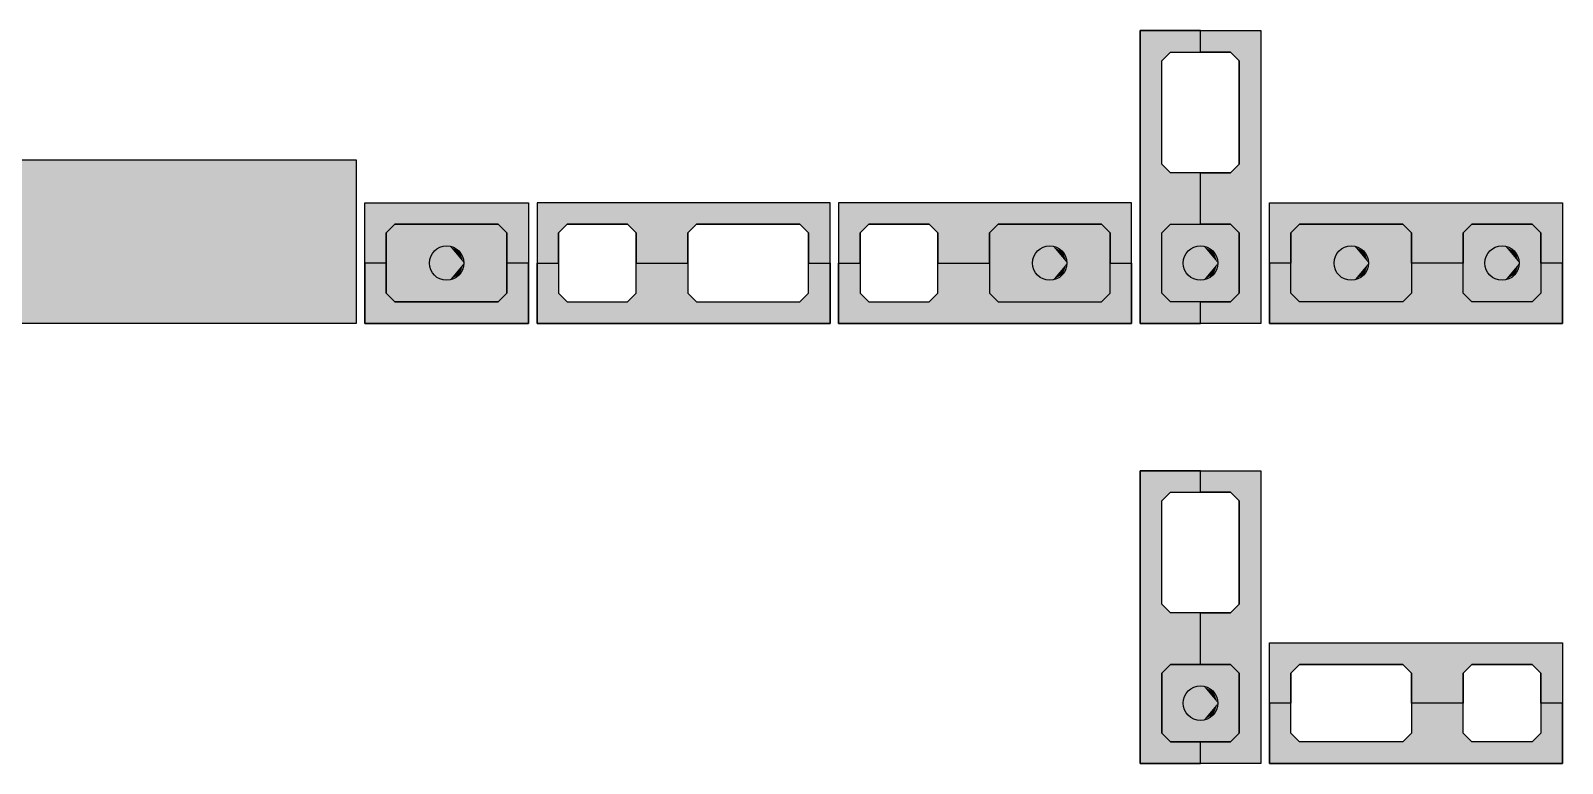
# Model space of a CAD drawing. Extents: x -1.9 to 86, y -1.5 to 61.
# Drawn here: x 16.211 to 19.767, y 41.432 to 43.135 of the extents above; entities that cross this region are included whole.
import ezdxf

# ---------------------------------------------------------------- set-up
doc = ezdxf.new("R2010")
doc.units = 0
doc.header["$MEASUREMENT"] = 0
for name, color, linetype in [('PENA_01', 1, 'CONTINUOUS'), ('PENA_02', 2, 'CONTINUOUS'), ('PENA_03', 3, 'CONTINUOUS'), ('PENA_11', 252, 'CONTINUOUS'), ('PENA_21', 100, 'CONTINUOUS'), ('PENA_23', 50, 'CONTINUOUS')]:
    doc.layers.add(name, color=color, linetype=linetype)

msp = doc.modelspace()

# ---------------------------------------------------------------- linework, layer by layer
at = {"layer": 'PENA_01', "linetype": 'Continuous'}
for points in [[(18.8367, 42.8245), (18.8367, 43.0645), (18.8567, 43.0845), (18.9967, 43.0845), (19.0167, 43.0645), (19.0167, 42.8245), (18.9967, 42.8045), (18.8567, 42.8045), (18.8367, 42.8245)], [(17.2967, 42.5045), (17.0567, 42.5045), (17.0367, 42.5245), (17.0367, 42.6645), (17.0567, 42.6845), (17.2967, 42.6845), (17.3167, 42.6645), (17.3167, 42.5245), (17.2967, 42.5045)], [(17.4567, 42.5045), (17.5967, 42.5045), (17.6167, 42.5245), (17.6167, 42.6645), (17.5967, 42.6845), (17.4567, 42.6845), (17.4367, 42.6645), (17.4367, 42.5245), (17.4567, 42.5045)], [(17.7567, 42.5045), (17.9967, 42.5045), (18.0167, 42.5245), (18.0167, 42.6645), (17.9967, 42.6845), (17.7567, 42.6845), (17.7367, 42.6645), (17.7367, 42.5245), (17.7567, 42.5045)], [(18.1567, 42.5045), (18.2967, 42.5045), (18.3167, 42.5245), (18.3167, 42.6645), (18.2967, 42.6845), (18.1567, 42.6845), (18.1367, 42.6645), (18.1367, 42.5245), (18.1567, 42.5045)], [(18.4567, 42.5045), (18.6967, 42.5045), (18.7167, 42.5245), (18.7167, 42.6645), (18.6967, 42.6845), (18.4567, 42.6845), (18.4367, 42.6645), (18.4367, 42.5245), (18.4567, 42.5045)], [(18.8367, 42.5245), (18.8367, 42.6645), (18.8567, 42.6845), (18.9967, 42.6845), (19.0167, 42.6645), (19.0167, 42.5245), (18.9967, 42.5045), (18.8567, 42.5045), (18.8367, 42.5245)], [(19.3967, 42.5045), (19.1567, 42.5045), (19.1367, 42.5245), (19.1367, 42.6645), (19.1567, 42.6845), (19.3967, 42.6845), (19.4167, 42.6645), (19.4167, 42.5245), (19.3967, 42.5045)], [(19.6967, 42.5045), (19.5567, 42.5045), (19.5367, 42.5245), (19.5367, 42.6645), (19.5567, 42.6845), (19.6967, 42.6845), (19.7167, 42.6645), (19.7167, 42.5245), (19.6967, 42.5045)], [(18.8367, 41.8022), (18.8367, 42.0422), (18.8567, 42.0622), (18.9967, 42.0622), (19.0167, 42.0422), (19.0167, 41.8022), (18.9967, 41.7822), (18.8567, 41.7822), (18.8367, 41.8022)], [(18.8367, 41.5022), (18.8367, 41.6422), (18.8567, 41.6622), (18.9967, 41.6622), (19.0167, 41.6422), (19.0167, 41.5022), (18.9967, 41.4822), (18.8567, 41.4822), (18.8367, 41.5022)], [(19.3967, 41.4822), (19.1567, 41.4822), (19.1367, 41.5022), (19.1367, 41.6422), (19.1567, 41.6622), (19.3967, 41.6622), (19.4167, 41.6422), (19.4167, 41.5022), (19.3967, 41.4822)], [(19.6967, 41.4822), (19.5567, 41.4822), (19.5367, 41.5022), (19.5367, 41.6422), (19.5567, 41.6622), (19.6967, 41.6622), (19.7167, 41.6422), (19.7167, 41.5022), (19.6967, 41.4822)]]:
    msp.add_lwpolyline(points, dxfattribs=at)
at = {"layer": 'PENA_02', "linetype": 'Continuous'}
for points in [[(18.7867, 42.4545), (18.7867, 43.1345), (19.0667, 43.1345), (19.0667, 42.4545), (18.7867, 42.4545)], [(16.9667, 42.8345), (16.9667, 42.4545), (15.9667, 42.4545), (15.9667, 42.8345), (16.9667, 42.8345)], [(17.3667, 42.4545), (16.9867, 42.4545), (16.9867, 42.7345), (17.3667, 42.7345), (17.3667, 42.4545)], [(17.3867, 42.4545), (18.0667, 42.4545), (18.0667, 42.7345), (17.3867, 42.7345), (17.3867, 42.4545)], [(18.0867, 42.4545), (18.7667, 42.4545), (18.7667, 42.7345), (18.0867, 42.7345), (18.0867, 42.4545)], [(19.7667, 42.4545), (19.0867, 42.4545), (19.0867, 42.7345), (19.7667, 42.7345), (19.7667, 42.4545)], [(18.7867, 41.4322), (18.7867, 42.1122), (19.0667, 42.1122), (19.0667, 41.4322), (18.7867, 41.4322)], [(19.7667, 41.4322), (19.0867, 41.4322), (19.0867, 41.7122), (19.7667, 41.7122), (19.7667, 41.4322)]]:
    msp.add_lwpolyline(points, dxfattribs=at)
at = {"layer": 'PENA_03', "linetype": 'Continuous'}
for points in [[(17.0367, 42.5245), (17.0567, 42.5045), (17.2967, 42.5045), (17.3167, 42.5245), (17.3167, 42.6645), (17.2967, 42.6845), (17.0567, 42.6845), (17.0367, 42.6645), (17.0367, 42.5245)], [(18.4367, 42.5245), (18.4567, 42.5045), (18.6967, 42.5045), (18.7167, 42.5245), (18.7167, 42.6645), (18.6967, 42.6845), (18.4567, 42.6845), (18.4367, 42.6645), (18.4367, 42.5245)], [(19.0167, 42.5245), (18.9967, 42.5045), (18.8567, 42.5045), (18.8367, 42.5245), (18.8367, 42.6645), (18.8567, 42.6845), (18.9967, 42.6845), (19.0167, 42.6645), (19.0167, 42.5245)], [(19.4167, 42.5245), (19.3967, 42.5045), (19.1567, 42.5045), (19.1367, 42.5245), (19.1367, 42.6645), (19.1567, 42.6845), (19.3967, 42.6845), (19.4167, 42.6645), (19.4167, 42.5245)], [(19.7167, 42.5245), (19.6967, 42.5045), (19.5567, 42.5045), (19.5367, 42.5245), (19.5367, 42.6645), (19.5567, 42.6845), (19.6967, 42.6845), (19.7167, 42.6645), (19.7167, 42.5245)], [(18.8567, 41.6622), (18.8367, 41.6422), (18.8367, 41.5022), (18.8567, 41.4822), (18.9967, 41.4822), (19.0167, 41.5022), (19.0167, 41.6422), (18.9967, 41.6622), (18.8567, 41.6622)]]:
    msp.add_lwpolyline(points, dxfattribs=at)
for centre in [(17.1767, 42.5945), (18.5767, 42.5945), (18.9267, 42.5945), (19.2767, 42.5945), (19.6267, 42.5945), (18.9267, 41.5722)]:
    msp.add_circle(centre, 0.04, dxfattribs=at)
for points in [[(17.2167, 42.5945), (17.1837, 42.6339), (17.1567, 42.6292)], [(17.2167, 42.5945), (17.2074, 42.6202), (17.1837, 42.6339)], [(18.6167, 42.5945), (18.5837, 42.6339), (18.5567, 42.6292)], [(18.6167, 42.5945), (18.6074, 42.6202), (18.5837, 42.6339)], [(18.9667, 42.5945), (18.9337, 42.6339), (18.9067, 42.6292)], [(18.9667, 42.5945), (18.9574, 42.6202), (18.9337, 42.6339)], [(19.3167, 42.5945), (19.2837, 42.6339), (19.2567, 42.6292)], [(19.3167, 42.5945), (19.3074, 42.6202), (19.2837, 42.6339)], [(19.6667, 42.5945), (19.6337, 42.6339), (19.6067, 42.6292)], [(19.6667, 42.5945), (19.6574, 42.6202), (19.6337, 42.6339)], [(17.2167, 42.5945), (17.1567, 42.6292), (17.1392, 42.6082)], [(17.2167, 42.5945), (17.1392, 42.6082), (17.1392, 42.5808)], [(18.6167, 42.5945), (18.5567, 42.6292), (18.5392, 42.6082)], [(18.6167, 42.5945), (18.5392, 42.6082), (18.5392, 42.5808)], [(18.9667, 42.5945), (18.9067, 42.6292), (18.8892, 42.6082)], [(18.9667, 42.5945), (18.8892, 42.6082), (18.8892, 42.5808)], [(19.3167, 42.5945), (19.2567, 42.6292), (19.2392, 42.6082)], [(19.3167, 42.5945), (19.2392, 42.6082), (19.2392, 42.5808)], [(19.6667, 42.5945), (19.6067, 42.6292), (19.5892, 42.6082)], [(19.6667, 42.5945), (19.5892, 42.6082), (19.5892, 42.5808)], [(17.2167, 42.5945), (17.1392, 42.5808), (17.1567, 42.5599)], [(17.2167, 42.5945), (17.1567, 42.5599), (17.1837, 42.5551)], [(17.2167, 42.5945), (17.1837, 42.5551), (17.2074, 42.5688)], [(17.2167, 42.5945), (17.2074, 42.5688), (17.2167, 42.5945)], [(18.6167, 42.5945), (18.5392, 42.5808), (18.5567, 42.5599)], [(18.6167, 42.5945), (18.5567, 42.5599), (18.5837, 42.5551)], [(18.6167, 42.5945), (18.5837, 42.5551), (18.6074, 42.5688)], [(18.6167, 42.5945), (18.6074, 42.5688), (18.6167, 42.5945)], [(18.9667, 42.5945), (18.8892, 42.5808), (18.9067, 42.5599)], [(18.9667, 42.5945), (18.9067, 42.5599), (18.9337, 42.5551)], [(18.9667, 42.5945), (18.9337, 42.5551), (18.9574, 42.5688)], [(18.9667, 42.5945), (18.9574, 42.5688), (18.9667, 42.5945)], [(19.3167, 42.5945), (19.2392, 42.5808), (19.2567, 42.5599)], [(19.3167, 42.5945), (19.2567, 42.5599), (19.2837, 42.5551)], [(19.3167, 42.5945), (19.2837, 42.5551), (19.3074, 42.5688)], [(19.3167, 42.5945), (19.3074, 42.5688), (19.3167, 42.5945)], [(19.6667, 42.5945), (19.5892, 42.5808), (19.6067, 42.5599)], [(19.6667, 42.5945), (19.6067, 42.5599), (19.6337, 42.5551)], [(19.6667, 42.5945), (19.6337, 42.5551), (19.6574, 42.5688)], [(19.6667, 42.5945), (19.6574, 42.5688), (19.6667, 42.5945)], [(18.9667, 41.5722), (18.9067, 41.6069), (18.8892, 41.5859)], [(18.9667, 41.5722), (18.9337, 41.6116), (18.9067, 41.6069)], [(18.9667, 41.5722), (18.9574, 41.598), (18.9337, 41.6116)], [(18.9667, 41.5722), (18.8892, 41.5859), (18.8892, 41.5586)], [(18.9667, 41.5722), (18.8892, 41.5586), (18.9067, 41.5376)], [(18.9667, 41.5722), (18.9067, 41.5376), (18.9337, 41.5328)], [(18.9667, 41.5722), (18.9337, 41.5328), (18.9574, 41.5465)], [(18.9667, 41.5722), (18.9574, 41.5465), (18.9667, 41.5722)]]:
    msp.add_solid(points, dxfattribs=at)
at = {"layer": 'PENA_11', "linetype": 'Continuous'}
for points in [[(16.9667, 42.8345), (16.9667, 42.4545), (15.9667, 42.4545)], [(16.9667, 42.8345), (15.9667, 42.4545), (15.9667, 42.8345)], [(16.9667, 42.8345), (15.9667, 42.8345), (16.9667, 42.8345)], [(17.0367, 42.5245), (17.3167, 42.6645), (17.2967, 42.6845)], [(17.0367, 42.5245), (17.2967, 42.6845), (17.0567, 42.6845)], [(17.0367, 42.5245), (17.0567, 42.6845), (17.0367, 42.6645)], [(18.4367, 42.5245), (18.7167, 42.6645), (18.6967, 42.6845)], [(18.4367, 42.5245), (18.6967, 42.6845), (18.4567, 42.6845)], [(18.4367, 42.5245), (18.4567, 42.6845), (18.4367, 42.6645)], [(19.0167, 42.5245), (18.8367, 42.6645), (18.8567, 42.6845)], [(19.0167, 42.5245), (18.8567, 42.6845), (18.9967, 42.6845)], [(19.0167, 42.5245), (18.9967, 42.6845), (19.0167, 42.6645)], [(19.4167, 42.5245), (19.1367, 42.6645), (19.1567, 42.6845)], [(19.4167, 42.5245), (19.1567, 42.6845), (19.3967, 42.6845)], [(19.4167, 42.5245), (19.3967, 42.6845), (19.4167, 42.6645)], [(19.7167, 42.5245), (19.5367, 42.6645), (19.5567, 42.6845)], [(19.7167, 42.5245), (19.5567, 42.6845), (19.6967, 42.6845)], [(19.7167, 42.5245), (19.6967, 42.6845), (19.7167, 42.6645)], [(17.0367, 42.5245), (17.3167, 42.5245), (17.3167, 42.6645)], [(17.0367, 42.5245), (17.0367, 42.6645), (17.0367, 42.5245)], [(18.4367, 42.5245), (18.7167, 42.5245), (18.7167, 42.6645)], [(18.4367, 42.5245), (18.4367, 42.6645), (18.4367, 42.5245)], [(19.0167, 42.5245), (18.8367, 42.5245), (18.8367, 42.6645)], [(19.0167, 42.5245), (19.0167, 42.6645), (19.0167, 42.5245)], [(19.4167, 42.5245), (19.1367, 42.5245), (19.1367, 42.6645)], [(19.4167, 42.5245), (19.4167, 42.6645), (19.4167, 42.5245)], [(19.7167, 42.5245), (19.5367, 42.5245), (19.5367, 42.6645)], [(19.7167, 42.5245), (19.7167, 42.6645), (19.7167, 42.5245)], [(17.0367, 42.5245), (17.0567, 42.5045), (17.2967, 42.5045)], [(17.0367, 42.5245), (17.2967, 42.5045), (17.3167, 42.5245)], [(18.4367, 42.5245), (18.4567, 42.5045), (18.6967, 42.5045)], [(18.4367, 42.5245), (18.6967, 42.5045), (18.7167, 42.5245)], [(19.0167, 42.5245), (18.8567, 42.5045), (18.8367, 42.5245)], [(19.0167, 42.5245), (18.9967, 42.5045), (18.8567, 42.5045)], [(19.4167, 42.5245), (19.1567, 42.5045), (19.1367, 42.5245)], [(19.4167, 42.5245), (19.3967, 42.5045), (19.1567, 42.5045)], [(19.7167, 42.5245), (19.5567, 42.5045), (19.5367, 42.5245)], [(19.7167, 42.5245), (19.6967, 42.5045), (19.5567, 42.5045)], [(18.8567, 41.6622), (18.8367, 41.6422), (18.8367, 41.5022)], [(18.8567, 41.6622), (18.8367, 41.5022), (18.8567, 41.4822)], [(18.8567, 41.6622), (18.8567, 41.4822), (18.9967, 41.4822)], [(18.8567, 41.6622), (18.9967, 41.4822), (19.0167, 41.5022)], [(18.8567, 41.6622), (19.0167, 41.5022), (19.0167, 41.6422)], [(18.8567, 41.6622), (19.0167, 41.6422), (18.9967, 41.6622)], [(18.8567, 41.6622), (18.9967, 41.6622), (18.8567, 41.6622)]]:
    msp.add_solid(points, dxfattribs=at)
at = {"layer": 'PENA_21', "linetype": 'Continuous'}
for points in [[(18.9267, 42.4545), (18.9267, 42.5045), (18.8567, 42.5045), (18.8367, 42.5245), (18.8367, 42.6645), (18.8567, 42.6845), (18.9267, 42.6845), (18.9267, 42.8045), (18.8567, 42.8045), (18.8367, 42.8245), (18.8367, 43.0645), (18.8567, 43.0845), (18.9267, 43.0845), (18.9267, 43.1345), (18.7867, 43.1345), (18.7867, 42.4545), (18.9267, 42.4545)], [(18.9267, 42.4545), (18.9267, 42.5045), (18.9967, 42.5045), (19.0167, 42.5245), (19.0167, 42.6645), (18.9967, 42.6845), (18.9267, 42.6845), (18.9267, 42.8045), (18.9967, 42.8045), (19.0167, 42.8245), (19.0167, 43.0645), (18.9967, 43.0845), (18.9267, 43.0845), (18.9267, 43.1345), (19.0667, 43.1345), (19.0667, 42.4545), (18.9267, 42.4545)], [(17.3867, 42.5945), (17.4367, 42.5945), (17.4367, 42.6645), (17.4567, 42.6845), (17.5967, 42.6845), (17.6167, 42.6645), (17.6167, 42.5945), (17.7367, 42.5945), (17.7367, 42.6645), (17.7567, 42.6845), (17.9967, 42.6845), (18.0167, 42.6645), (18.0167, 42.5945), (18.0667, 42.5945), (18.0667, 42.7345), (17.3867, 42.7345), (17.3867, 42.5945)], [(18.0867, 42.5945), (18.1367, 42.5945), (18.1367, 42.6645), (18.1567, 42.6845), (18.2967, 42.6845), (18.3167, 42.6645), (18.3167, 42.5945), (18.4367, 42.5945), (18.4367, 42.6645), (18.4567, 42.6845), (18.6967, 42.6845), (18.7167, 42.6645), (18.7167, 42.5945), (18.7667, 42.5945), (18.7667, 42.7345), (18.0867, 42.7345), (18.0867, 42.5945)], [(19.7667, 42.5945), (19.7167, 42.5945), (19.7167, 42.6645), (19.6967, 42.6845), (19.5567, 42.6845), (19.5367, 42.6645), (19.5367, 42.5945), (19.4167, 42.5945), (19.4167, 42.6645), (19.3967, 42.6845), (19.1567, 42.6845), (19.1367, 42.6645), (19.1367, 42.5945), (19.0867, 42.5945), (19.0867, 42.7345), (19.7667, 42.7345), (19.7667, 42.5945)], [(17.3867, 42.5945), (17.4367, 42.5945), (17.4367, 42.5245), (17.4567, 42.5045), (17.5967, 42.5045), (17.6167, 42.5245), (17.6167, 42.5945), (17.7367, 42.5945), (17.7367, 42.5245), (17.7567, 42.5045), (17.9967, 42.5045), (18.0167, 42.5245), (18.0167, 42.5945), (18.0667, 42.5945), (18.0667, 42.4545), (17.3867, 42.4545), (17.3867, 42.5945)], [(18.0867, 42.5945), (18.1367, 42.5945), (18.1367, 42.5245), (18.1567, 42.5045), (18.2967, 42.5045), (18.3167, 42.5245), (18.3167, 42.5945), (18.4367, 42.5945), (18.4367, 42.5245), (18.4567, 42.5045), (18.6967, 42.5045), (18.7167, 42.5245), (18.7167, 42.5945), (18.7667, 42.5945), (18.7667, 42.4545), (18.0867, 42.4545), (18.0867, 42.5945)], [(19.7667, 42.5945), (19.7167, 42.5945), (19.7167, 42.5245), (19.6967, 42.5045), (19.5567, 42.5045), (19.5367, 42.5245), (19.5367, 42.5945), (19.4167, 42.5945), (19.4167, 42.5245), (19.3967, 42.5045), (19.1567, 42.5045), (19.1367, 42.5245), (19.1367, 42.5945), (19.0867, 42.5945), (19.0867, 42.4545), (19.7667, 42.4545), (19.7667, 42.5945)], [(18.9267, 41.4322), (18.9267, 41.4822), (18.8567, 41.4822), (18.8367, 41.5022), (18.8367, 41.6422), (18.8567, 41.6622), (18.9267, 41.6622), (18.9267, 41.7822), (18.8567, 41.7822), (18.8367, 41.8022), (18.8367, 42.0422), (18.8567, 42.0622), (18.9267, 42.0622), (18.9267, 42.1122), (18.7867, 42.1122), (18.7867, 41.4322), (18.9267, 41.4322)], [(18.9267, 41.4322), (18.9267, 41.4822), (18.9967, 41.4822), (19.0167, 41.5022), (19.0167, 41.6422), (18.9967, 41.6622), (18.9267, 41.6622), (18.9267, 41.7822), (18.9967, 41.7822), (19.0167, 41.8022), (19.0167, 42.0422), (18.9967, 42.0622), (18.9267, 42.0622), (18.9267, 42.1122), (19.0667, 42.1122), (19.0667, 41.4322), (18.9267, 41.4322)], [(19.7667, 41.5722), (19.7167, 41.5722), (19.7167, 41.6422), (19.6967, 41.6622), (19.5567, 41.6622), (19.5367, 41.6422), (19.5367, 41.5722), (19.4167, 41.5722), (19.4167, 41.6422), (19.3967, 41.6622), (19.1567, 41.6622), (19.1367, 41.6422), (19.1367, 41.5722), (19.0867, 41.5722), (19.0867, 41.7122), (19.7667, 41.7122), (19.7667, 41.5722)], [(19.7667, 41.5722), (19.7167, 41.5722), (19.7167, 41.5022), (19.6967, 41.4822), (19.5567, 41.4822), (19.5367, 41.5022), (19.5367, 41.5722), (19.4167, 41.5722), (19.4167, 41.5022), (19.3967, 41.4822), (19.1567, 41.4822), (19.1367, 41.5022), (19.1367, 41.5722), (19.0867, 41.5722), (19.0867, 41.4322), (19.7667, 41.4322), (19.7667, 41.5722)]]:
    msp.add_lwpolyline(points, dxfattribs=at)
for points in [[(18.9267, 43.1345), (18.7867, 43.1345), (18.8567, 43.0845)], [(18.8567, 43.0845), (18.7867, 43.1345), (18.8367, 43.0645)], [(18.7867, 43.1345), (18.8367, 42.5245), (18.8367, 43.0645)], [(18.7867, 42.4545), (18.8367, 42.5245), (18.7867, 43.1345)], [(18.9267, 43.0845), (18.9267, 43.1345), (18.8567, 43.0845)], [(18.9967, 43.0845), (18.9267, 43.0845), (19.0667, 43.1345)], [(18.9267, 43.0845), (18.9267, 43.1345), (19.0667, 43.1345)], [(19.0167, 43.0645), (18.9967, 43.0845), (19.0667, 43.1345)], [(19.0167, 42.8245), (19.0667, 43.1345), (19.0167, 42.6645)], [(19.0167, 42.6645), (19.0667, 43.1345), (19.0167, 42.5245)], [(19.0667, 43.1345), (19.0667, 42.4545), (19.0167, 42.5245)], [(19.0167, 42.8245), (19.0167, 43.0645), (19.0667, 43.1345)], [(18.8367, 43.0645), (18.8367, 42.5245), (18.8367, 42.6645)], [(18.8367, 43.0645), (18.8367, 42.8245), (18.8367, 42.6645)], [(18.8567, 42.6845), (18.8367, 42.8245), (18.8367, 42.6645)], [(18.8567, 42.6845), (18.8567, 42.8045), (18.8367, 42.8245)], [(18.9967, 42.8045), (19.0167, 42.8245), (18.9967, 42.6845)], [(18.9967, 42.6845), (19.0167, 42.8245), (19.0167, 42.6645)], [(18.9267, 42.6845), (18.8567, 42.8045), (18.8567, 42.6845)], [(18.9267, 42.6845), (18.9267, 42.8045), (18.8567, 42.8045)], [(18.9267, 42.6845), (18.9967, 42.8045), (18.9967, 42.6845)], [(18.9267, 42.6845), (18.9267, 42.8045), (18.9967, 42.8045)], [(18.0667, 42.7345), (17.3867, 42.7345), (17.4567, 42.6845)], [(17.3867, 42.7345), (17.3867, 42.5945), (17.4367, 42.5945)], [(17.3867, 42.7345), (17.4367, 42.5945), (17.4367, 42.6645)], [(17.3867, 42.7345), (17.4367, 42.6645), (17.4567, 42.6845)], [(18.0667, 42.7345), (17.4567, 42.6845), (17.5967, 42.6845)], [(18.0667, 42.7345), (17.5967, 42.6845), (17.6167, 42.6645)], [(18.0667, 42.7345), (17.6167, 42.6645), (17.7567, 42.6845)], [(18.0667, 42.7345), (17.7567, 42.6845), (17.9967, 42.6845)], [(18.0667, 42.7345), (17.9967, 42.6845), (18.0167, 42.6645)], [(18.0667, 42.7345), (18.0167, 42.6645), (18.0667, 42.5945)], [(18.7667, 42.7345), (18.0867, 42.7345), (18.1567, 42.6845)], [(18.0867, 42.7345), (18.0867, 42.5945), (18.1367, 42.5945)], [(18.0867, 42.7345), (18.1367, 42.5945), (18.1367, 42.6645)], [(18.0867, 42.7345), (18.1367, 42.6645), (18.1567, 42.6845)], [(18.7667, 42.7345), (18.1567, 42.6845), (18.2967, 42.6845)], [(18.7667, 42.7345), (18.2967, 42.6845), (18.3167, 42.6645)], [(18.7667, 42.7345), (18.3167, 42.6645), (18.4567, 42.6845)], [(18.7667, 42.7345), (18.4567, 42.6845), (18.6967, 42.6845)], [(18.7667, 42.7345), (18.6967, 42.6845), (18.7167, 42.6645)], [(18.7667, 42.7345), (18.7167, 42.6645), (18.7667, 42.5945)], [(19.7667, 42.7345), (19.1567, 42.6845), (19.0867, 42.7345)], [(19.1567, 42.6845), (19.1367, 42.6645), (19.0867, 42.7345)], [(19.0867, 42.7345), (19.1367, 42.6645), (19.0867, 42.5945)], [(19.3967, 42.6845), (19.1567, 42.6845), (19.7667, 42.7345)], [(19.4167, 42.6645), (19.3967, 42.6845), (19.7667, 42.7345)], [(19.7667, 42.7345), (19.5567, 42.6845), (19.4167, 42.6645)], [(19.7667, 42.7345), (19.6967, 42.6845), (19.5567, 42.6845)], [(19.7667, 42.7345), (19.7167, 42.6645), (19.6967, 42.6845)], [(19.7667, 42.7345), (19.7667, 42.5945), (19.7167, 42.5945)], [(19.7667, 42.7345), (19.7167, 42.5945), (19.7167, 42.6645)], [(17.6167, 42.6645), (17.7367, 42.6645), (17.7567, 42.6845)], [(18.3167, 42.6645), (18.4367, 42.6645), (18.4567, 42.6845)], [(19.4167, 42.5945), (19.4167, 42.6645), (19.5567, 42.6845)], [(19.4167, 42.5945), (19.5567, 42.6845), (19.5367, 42.6645)], [(17.6167, 42.6645), (17.6167, 42.5945), (17.7367, 42.5945)], [(17.6167, 42.6645), (17.7367, 42.5945), (17.7367, 42.6645)], [(18.0667, 42.5945), (18.0167, 42.6645), (18.0167, 42.5945)], [(18.3167, 42.6645), (18.3167, 42.5945), (18.4367, 42.5945)], [(18.3167, 42.6645), (18.4367, 42.5945), (18.4367, 42.6645)], [(18.7667, 42.5945), (18.7167, 42.6645), (18.7167, 42.5945)], [(19.1367, 42.6645), (19.1367, 42.5945), (19.0867, 42.5945)], [(19.4167, 42.5945), (19.5367, 42.6645), (19.5367, 42.5945)], [(17.3867, 42.4545), (17.3867, 42.5945), (17.4367, 42.5945)], [(17.3867, 42.4545), (17.4367, 42.5945), (17.4367, 42.5245)], [(17.6167, 42.5245), (17.6167, 42.5945), (17.7367, 42.5945)], [(17.6167, 42.5245), (17.7367, 42.5945), (17.7367, 42.5245)], [(18.0667, 42.4545), (18.0167, 42.5245), (18.0667, 42.5945)], [(18.0667, 42.5945), (18.0167, 42.5245), (18.0167, 42.5945)], [(18.0867, 42.4545), (18.0867, 42.5945), (18.1367, 42.5945)], [(18.0867, 42.4545), (18.1367, 42.5945), (18.1367, 42.5245)], [(18.3167, 42.5245), (18.3167, 42.5945), (18.4367, 42.5945)], [(18.3167, 42.5245), (18.4367, 42.5945), (18.4367, 42.5245)], [(18.7667, 42.4545), (18.7167, 42.5245), (18.7667, 42.5945)], [(18.7667, 42.5945), (18.7167, 42.5245), (18.7167, 42.5945)], [(19.0867, 42.4545), (19.1367, 42.5245), (19.0867, 42.5945)], [(19.1367, 42.5245), (19.1367, 42.5945), (19.0867, 42.5945)], [(19.4167, 42.5945), (19.4167, 42.5245), (19.5567, 42.5045)], [(19.4167, 42.5945), (19.5567, 42.5045), (19.5367, 42.5245)], [(19.4167, 42.5945), (19.5367, 42.5245), (19.5367, 42.5945)], [(19.7667, 42.4545), (19.7667, 42.5945), (19.7167, 42.5945)], [(19.7667, 42.4545), (19.7167, 42.5945), (19.7167, 42.5245)], [(17.3867, 42.4545), (17.4367, 42.5245), (17.4567, 42.5045)], [(18.0667, 42.4545), (17.3867, 42.4545), (17.4567, 42.5045)], [(18.0667, 42.4545), (17.4567, 42.5045), (17.5967, 42.5045)], [(18.0667, 42.4545), (17.5967, 42.5045), (17.6167, 42.5245)], [(18.0667, 42.4545), (17.6167, 42.5245), (17.7567, 42.5045)], [(17.6167, 42.5245), (17.7367, 42.5245), (17.7567, 42.5045)], [(18.0667, 42.4545), (17.7567, 42.5045), (17.9967, 42.5045)], [(18.0667, 42.4545), (17.9967, 42.5045), (18.0167, 42.5245)], [(18.0867, 42.4545), (18.1367, 42.5245), (18.1567, 42.5045)], [(18.7667, 42.4545), (18.0867, 42.4545), (18.1567, 42.5045)], [(18.7667, 42.4545), (18.1567, 42.5045), (18.2967, 42.5045)], [(18.7667, 42.4545), (18.2967, 42.5045), (18.3167, 42.5245)], [(18.7667, 42.4545), (18.3167, 42.5245), (18.4567, 42.5045)], [(18.3167, 42.5245), (18.4367, 42.5245), (18.4567, 42.5045)], [(18.7667, 42.4545), (18.4567, 42.5045), (18.6967, 42.5045)], [(18.7667, 42.4545), (18.6967, 42.5045), (18.7167, 42.5245)], [(18.8567, 42.5045), (18.8367, 42.5245), (18.7867, 42.4545)], [(18.8567, 42.5045), (18.7867, 42.4545), (18.9267, 42.4545)], [(18.8567, 42.5045), (18.9267, 42.4545), (18.9267, 42.5045)], [(19.0667, 42.4545), (18.9267, 42.4545), (18.9967, 42.5045)], [(18.9967, 42.5045), (18.9267, 42.4545), (18.9267, 42.5045)], [(19.0167, 42.5245), (19.0667, 42.4545), (18.9967, 42.5045)], [(19.1567, 42.5045), (19.1367, 42.5245), (19.0867, 42.4545)], [(19.7667, 42.4545), (19.1567, 42.5045), (19.0867, 42.4545)], [(19.3967, 42.5045), (19.1567, 42.5045), (19.7667, 42.4545)], [(19.4167, 42.5245), (19.3967, 42.5045), (19.7667, 42.4545)], [(19.7667, 42.4545), (19.5567, 42.5045), (19.4167, 42.5245)], [(19.7667, 42.4545), (19.6967, 42.5045), (19.5567, 42.5045)], [(19.7667, 42.4545), (19.7167, 42.5245), (19.6967, 42.5045)], [(18.9267, 42.1122), (18.7867, 42.1122), (18.8567, 42.0622)], [(18.8567, 42.0622), (18.7867, 42.1122), (18.8367, 42.0422)], [(18.7867, 42.1122), (18.8367, 41.5022), (18.8367, 42.0422)], [(18.7867, 41.4322), (18.8367, 41.5022), (18.7867, 42.1122)], [(18.9267, 42.0622), (18.9267, 42.1122), (18.8567, 42.0622)], [(18.9967, 42.0622), (18.9267, 42.0622), (19.0667, 42.1122)], [(18.9267, 42.0622), (18.9267, 42.1122), (19.0667, 42.1122)], [(19.0167, 42.0422), (18.9967, 42.0622), (19.0667, 42.1122)], [(19.0167, 41.8022), (19.0667, 42.1122), (19.0167, 41.6422)], [(19.0167, 41.6422), (19.0667, 42.1122), (19.0167, 41.5022)], [(19.0667, 42.1122), (19.0667, 41.4322), (19.0167, 41.5022)], [(19.0167, 41.8022), (19.0167, 42.0422), (19.0667, 42.1122)], [(18.8367, 42.0422), (18.8367, 41.5022), (18.8367, 41.6422)], [(18.8367, 42.0422), (18.8367, 41.8022), (18.8367, 41.6422)], [(18.8567, 41.6622), (18.8367, 41.8022), (18.8367, 41.6422)], [(18.8567, 41.6622), (18.8567, 41.7822), (18.8367, 41.8022)], [(18.9267, 41.6622), (18.8567, 41.7822), (18.8567, 41.6622)], [(18.9267, 41.6622), (18.9267, 41.7822), (18.8567, 41.7822)], [(18.9267, 41.6622), (18.9967, 41.7822), (18.9967, 41.6622)], [(18.9267, 41.6622), (18.9267, 41.7822), (18.9967, 41.7822)], [(18.9967, 41.7822), (19.0167, 41.8022), (18.9967, 41.6622)], [(18.9967, 41.6622), (19.0167, 41.8022), (19.0167, 41.6422)], [(19.7667, 41.7122), (19.1567, 41.6622), (19.0867, 41.7122)], [(19.1567, 41.6622), (19.1367, 41.6422), (19.0867, 41.7122)], [(19.0867, 41.7122), (19.1367, 41.6422), (19.0867, 41.5722)], [(19.3967, 41.6622), (19.1567, 41.6622), (19.7667, 41.7122)], [(19.4167, 41.6422), (19.3967, 41.6622), (19.7667, 41.7122)], [(19.7667, 41.7122), (19.5567, 41.6622), (19.4167, 41.6422)], [(19.7667, 41.7122), (19.6967, 41.6622), (19.5567, 41.6622)], [(19.7667, 41.7122), (19.7167, 41.6422), (19.6967, 41.6622)], [(19.7667, 41.7122), (19.7667, 41.5722), (19.7167, 41.5722)], [(19.7667, 41.7122), (19.7167, 41.5722), (19.7167, 41.6422)], [(19.1367, 41.6422), (19.1367, 41.5722), (19.0867, 41.5722)], [(19.4167, 41.5722), (19.4167, 41.6422), (19.5567, 41.6622)], [(19.4167, 41.5722), (19.5567, 41.6622), (19.5367, 41.6422)], [(19.4167, 41.5722), (19.5367, 41.6422), (19.5367, 41.5722)], [(19.0867, 41.4322), (19.1367, 41.5022), (19.0867, 41.5722)], [(19.1367, 41.5022), (19.1367, 41.5722), (19.0867, 41.5722)], [(19.4167, 41.5722), (19.4167, 41.5022), (19.5567, 41.4822)], [(19.4167, 41.5722), (19.5567, 41.4822), (19.5367, 41.5022)], [(19.4167, 41.5722), (19.5367, 41.5022), (19.5367, 41.5722)], [(19.7667, 41.4322), (19.7667, 41.5722), (19.7167, 41.5722)], [(19.7667, 41.4322), (19.7167, 41.5722), (19.7167, 41.5022)], [(18.8567, 41.4822), (18.8367, 41.5022), (18.7867, 41.4322)], [(19.0167, 41.5022), (19.0667, 41.4322), (18.9967, 41.4822)], [(19.1567, 41.4822), (19.1367, 41.5022), (19.0867, 41.4322)], [(19.4167, 41.5022), (19.3967, 41.4822), (19.7667, 41.4322)], [(19.7667, 41.4322), (19.5567, 41.4822), (19.4167, 41.5022)], [(19.7667, 41.4322), (19.7167, 41.5022), (19.6967, 41.4822)], [(18.8567, 41.4822), (18.7867, 41.4322), (18.9267, 41.4322)], [(18.8567, 41.4822), (18.9267, 41.4322), (18.9267, 41.4822)], [(19.0667, 41.4322), (18.9267, 41.4322), (18.9967, 41.4822)], [(18.9967, 41.4822), (18.9267, 41.4322), (18.9267, 41.4822)], [(19.7667, 41.4322), (19.1567, 41.4822), (19.0867, 41.4322)], [(19.3967, 41.4822), (19.1567, 41.4822), (19.7667, 41.4322)], [(19.7667, 41.4322), (19.6967, 41.4822), (19.5567, 41.4822)]]:
    msp.add_solid(points, dxfattribs=at)
at = {"layer": 'PENA_23', "linetype": 'Continuous'}
for points in [[(17.0367, 42.5945), (16.9867, 42.5945), (16.9867, 42.7345), (17.3667, 42.7345), (17.3667, 42.5945), (17.3167, 42.5945), (17.3167, 42.6645), (17.2967, 42.6845), (17.0567, 42.6845), (17.0367, 42.6645), (17.0367, 42.5945)], [(17.0367, 42.5945), (16.9867, 42.5945), (16.9867, 42.4545), (17.3667, 42.4545), (17.3667, 42.5945), (17.3167, 42.5945), (17.3167, 42.5245), (17.2967, 42.5045), (17.0567, 42.5045), (17.0367, 42.5245), (17.0367, 42.5945)]]:
    msp.add_lwpolyline(points, dxfattribs=at)
for points in [[(17.3667, 42.7345), (17.0567, 42.6845), (16.9867, 42.7345)], [(17.0567, 42.6845), (17.0367, 42.6645), (16.9867, 42.7345)], [(16.9867, 42.7345), (17.0367, 42.6645), (16.9867, 42.5945)], [(17.2967, 42.6845), (17.0567, 42.6845), (17.3667, 42.7345)], [(17.3167, 42.6645), (17.2967, 42.6845), (17.3667, 42.7345)], [(17.3167, 42.5945), (17.3167, 42.6645), (17.3667, 42.7345)], [(17.3167, 42.5945), (17.3667, 42.7345), (17.3667, 42.5945)], [(17.0367, 42.6645), (17.0367, 42.5945), (16.9867, 42.5945)], [(16.9867, 42.4545), (17.0367, 42.5245), (16.9867, 42.5945)], [(17.0367, 42.5245), (17.0367, 42.5945), (16.9867, 42.5945)], [(17.3167, 42.5945), (17.3167, 42.5245), (17.3667, 42.4545)], [(17.3167, 42.5945), (17.3667, 42.4545), (17.3667, 42.5945)], [(17.0567, 42.5045), (17.0367, 42.5245), (16.9867, 42.4545)], [(17.3667, 42.4545), (17.0567, 42.5045), (16.9867, 42.4545)], [(17.2967, 42.5045), (17.0567, 42.5045), (17.3667, 42.4545)], [(17.3167, 42.5245), (17.2967, 42.5045), (17.3667, 42.4545)]]:
    msp.add_solid(points, dxfattribs=at)

doc.saveas('drawing.dxf')
